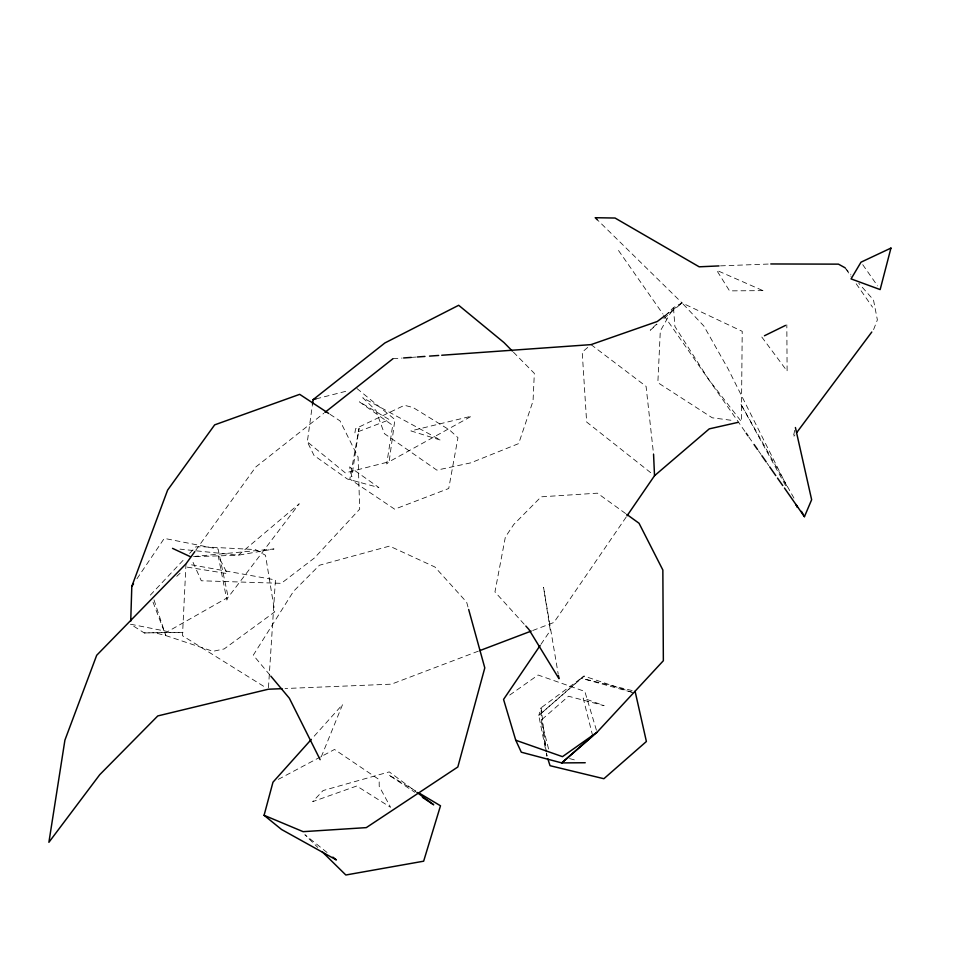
<?xml version="1.0" encoding="UTF-8"?>
<svg xmlns="http://www.w3.org/2000/svg" width="978" height="978" viewBox="0 0 978 978"><rect width="100%" height="100%" fill="white"/><g stroke="black" fill="none" stroke-linecap="round" stroke-linejoin="round"><path stroke-width="0.73" stroke-dasharray="4.89 3.67" d="M185.991 563.841L182.483 635.7L265.796 687.62M268.461 687.693L275.441 579.942L188.974 564.379M513.401 352.117L534.33 373.351L533.047 401.004L518.67 443.596L470.773 462.851L436.86 470.137L384.391 433.633L375.919 410.418L362.765 397.753L440.76 440.198L410.894 430.895L471.555 416.151L389.122 461.75L386.689 463.939L392.704 425.369L359.391 401.848L389.488 419.696L354.892 432.948L355.589 428.657L404.464 405.283L413.132 407.545L449.538 429.978L457.961 437.667L448.731 488.499L394.672 509.196L349.843 479.073L359.073 428.254L351.811 476.702L349.598 466.885L378.914 487.582L347.361 479L314.048 455.491L307.324 441.836L312.495 404.159M794.759 430.32L793.146 437.3L794.967 434.892M873.586 329.61L877.376 319.892L873.476 299.916L858.757 283.278M321.273 756.838L342.593 704.478L312.324 738.268M136.932 578.805L164.267 538.389L218.106 549.025L228.192 597.265L226.835 600.089L218.241 555.883L227.348 573.609L186.798 567.069L184.561 569.123M540.968 644.294L550.321 630.504L543.56 587.387L558.23 674.209M626.152 517.105L553.927 622.448L532.545 630.578M195.71 550.345L255.784 466.983L323.779 413.315M150.343 595.113L185.465 557.802M189.598 553.414L195.796 546.824L204.072 546.849L255.441 549.587L265.515 555.296L274.72 611.898L224.182 648.927L212.972 651.311L165.771 635.566L154.817 632.729L144.243 632.937L130.624 624.233L167.751 631.568L228.192 597.265L299.207 503.792L238.326 555.211L193.546 556.69M656.58 324.06L650.248 330.234L657.045 324.378M665.04 315.833L673.487 307.593L681.984 302.887L742.216 331.334L741.373 421.616L708.879 379.757L674.893 326.432L673.487 307.593L660.309 331.004L657.852 382.655L712.241 417.789L734.087 420.662M176.761 576.323L180.111 573.23M663.842 318.522L681.984 302.887L703.793 325.943L728.207 369.085L787.987 488.352M587.741 347.434L582.216 352.117L586.641 422.019L653.341 474.77M665.517 315.295L681.984 302.887L597.375 219.842M509.721 695.065L538.096 675.028L584.832 691.434L597.032 732.253M278.314 779.356L334.513 749.466L379.171 779.625L379.207 786.324L390.601 807.327L356.738 786.006L312.679 801.654L323.095 790.542L389.256 771.886L415.687 791.459M478.389 651.14L391.444 684.16L285.075 688.524M316.028 398.89L348.156 390.723M193.595 556.506L274.011 548.976L238.326 555.211L180.001 549.135M392.973 358.706L402.117 358.058M411.261 357.41L417.349 356.97M720.529 265.857L770.774 263.962M144.243 632.937L183.008 632.338L154.817 632.729M632.179 690.554L581.274 678.255L538.756 715.48L546.042 751.703M569.587 758.598L576.702 760.481M631.507 692.155L581.274 678.255L584.086 676.079L632.949 692.546M415.809 791.08L388.523 774.833L414.88 792.314M329.965 414.281L340.063 420.931L358.07 457.044L359.684 509.147L314.549 557.888L281.273 583.34L201.309 580.773L191.749 559.453M625.578 513.523L597.424 493.169L541.14 496.824L513.792 524.44L505.357 537.056L494.954 591.922L524.844 624.942M591.054 344.623L646.079 386.359L653.561 454.244M327.055 852.474L304.879 834.735L317.813 847.449M356.909 388.486L394.916 419.55L389.122 461.75L345.32 472.9L307.324 441.836M845.016 267.752L850.897 274.402M269.842 674.954L253.278 655.187L293.51 591.335L319.427 565.235L389.574 546.091L434.88 566.995L466.653 602.167L468.67 609.477M761.813 337.055L787.107 371.114L786.825 324.769M862.743 264.671L877.535 285.845M845.872 268.987L851.031 276.371M856.202 283.767L872.547 307.178M618.499 250.478L662.815 313.877M663.683 315.124L745.37 432.044M748.842 437.019L753.182 443.242M758.402 450.711L761.006 454.452M767.082 463.169L768.83 465.65M793.94 498.083L740.639 403.743L785.835 486.078M153.008 602.093L165.771 635.566L153.827 599.343M592.668 735.835L583.169 698.047L604.098 705.664L568.511 696.238L541.299 720.065L546.213 751.544M548.572 748.977L541.299 720.065L541.078 707.815L584.086 676.079L538.756 715.48L541.078 707.815L546.005 748.512M546.335 753.146L546.922 756.043L546.189 750.016M546.457 753.048L546.922 756.043M762.974 290.637L729.551 290.869L716.678 270.295L762.974 290.637"/><path stroke-width="1.47" d="M130.722 621.201L131.81 586.384L167.617 490.1L214.659 424.868L299.684 394.342L328.706 413.449M312.495 404.159L313.119 399.635L384.88 342.96L458.682 305.283L503.976 342.557L512.35 351.053M332.887 857.144L336.383 859.943L281.542 829.491L264.084 815.297L272.972 782.204L311.31 739.405M784.466 488.059L804.442 516.69L811.642 499.721L795.407 427.52M131.81 586.384L133.521 583.854M540.125 645.541L503.56 699.429L515.748 740.236L521.298 752.204L561.739 762.913L585.247 762.742M627.008 515.846L654.526 475.711L709.27 428.865L738.451 422.276M194.83 551.58L185.991 563.841L96.688 655.284L64.915 740.126L48.9 842.302L99.732 774.698L157.776 715.933L268.363 689.221L282.043 688.659M871.789 332.031L796.789 432.484M592.668 735.835L561.739 762.913L597.032 732.253L663.353 660.725L662.852 570.015L639.037 523.254L626.8 514.416M324.977 412.374L392.973 358.706M664.331 316.175L657.277 321.493L591.054 344.623L441.726 355.246M597.032 732.253L562.484 756.654L515.748 740.236M764.441 335.76L785.505 325.417M479.819 650.602L531.127 631.116M313.119 399.635L316.028 398.89M403.633 357.948L411.261 357.41M417.349 356.97L424.965 356.432M429.538 356.102L438.682 355.454M719.001 265.918L699.172 266.811L615.052 218.033L595.211 217.715L597.375 219.842M770.774 263.962L838.439 264.146L845.016 267.752M264.084 815.297L303.143 831.667L366.298 827.62L457.826 766.984L484.795 667.901L468.67 609.477M172.531 548.365L190.563 556.788M418.401 792.632L440.491 805.786L423.645 861.19L345.845 875.004L322.129 851.691M422.41 797.302L433.706 804.796L416.885 792.351M525.846 626.042L528.829 629.343L558.988 678.695L558.487 675.7M270.82 676.116L289.341 698.206L320.124 759.661M746.238 433.291L747.974 435.772M754.05 444.489L757.534 449.477M761.874 455.699L766.214 461.922M769.698 466.897L775.774 475.614M777.51 478.095L782.73 485.565M801.447 511.372L804.442 516.69M796.043 504.66L797.498 507.325L796.141 504.611M547.814 758.806L550.052 765.701L603.878 778.72L646.397 741.495L635.089 691.263M653.561 454.244L654.526 475.711M890.946 248.082L880.151 289.574L851.056 278.889L861.007 262.177L890.946 248.082"/></g></svg>
